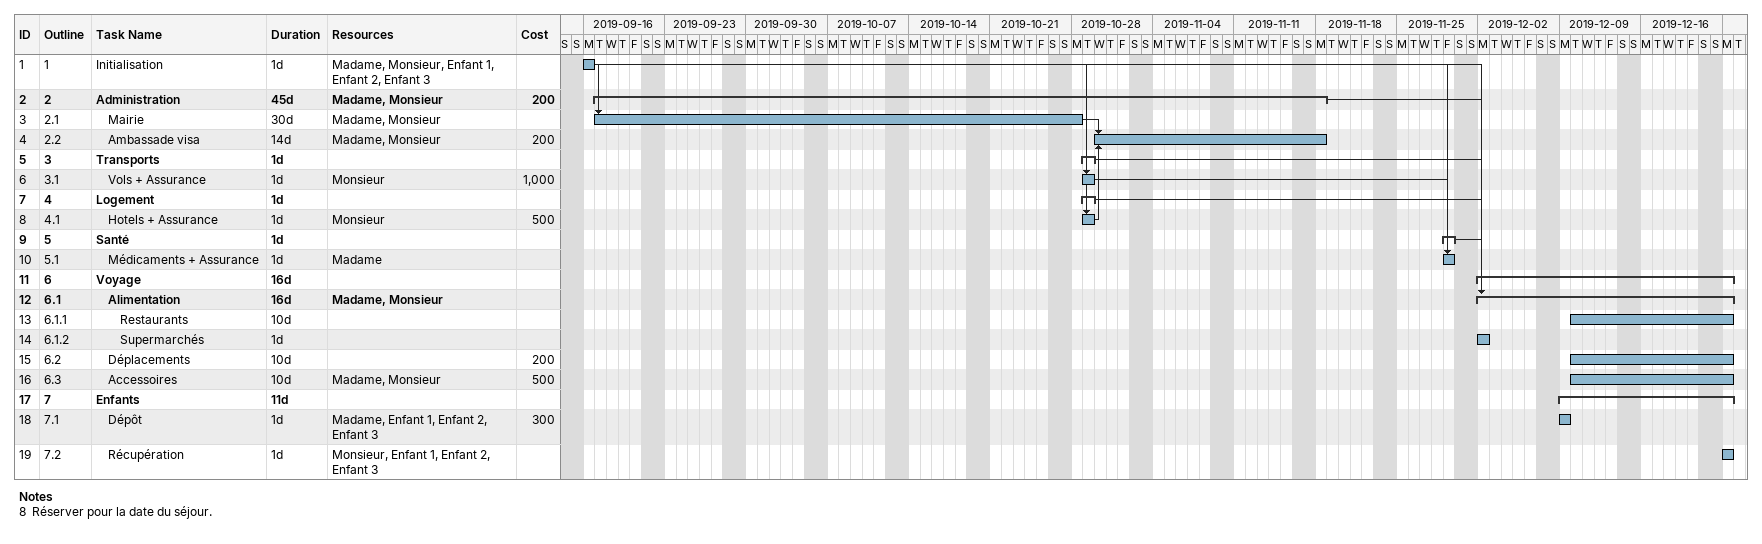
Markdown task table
| ID | WBS | Task | Duration | Start | Finish | Predecessors | Resources | Cost |
|---|---|---|---|---|---|---|---|---|
| 1 | 1 | Initialisation | 1d | 2019-09-16 | 2019-09-16 |  | Madame, Monsieur, Enfant 1, Enfant 2, Enfant 3 |  |
| 2 | 2 | **Administration** | 45d | 2019-09-17 | 2019-11-18 |  | Madame, Monsieur | 200 |
| 3 | 2.1 | Mairie | 30d | 2019-09-17 | 2019-10-28 | 1 | Madame, Monsieur |  |
| 4 | 2.2 | Ambassade visa | 14d | 2019-10-30 | 2019-11-18 | 3, 6, 8 | Madame, Monsieur | 200 |
| 5 | 3 | **Transports** | 1d | 2019-10-29 | 2019-10-29 |  |  |  |
| 6 | 3.1 | Vols + Assurance | 1d | 2019-10-29 | 2019-10-29 | 3 | Monsieur | 1000 |
| 7 | 4 | **Logement** | 1d | 2019-10-29 | 2019-10-29 |  |  |  |
| 8 | 4.1 | Hotels + Assurance | 1d | 2019-10-29 | 2019-10-29 | 1, 3 | Monsieur | 500 |
| 9 | 5 | **Santé** | 1d | 2019-11-29 | 2019-11-29 |  |  |  |
| 10 | 5.1 | Médicaments + Assurance | 1d | 2019-11-29 | 2019-11-29 | 1, 2, 6, 7 | Madame |  |
| 11 | 6 | **Voyage** | 16d | 2019-12-02 | 2019-12-23 |  |  |  |
| 12 | 6.1 | **Alimentation** | 16d | 2019-12-02 | 2019-12-23 | 1, 2, 5, 7, 9 | Madame, Monsieur |  |
| 13 | 6.1.1 | Restaurants | 10d | 2019-12-10 | 2019-12-23 |  |  |  |
| 14 | 6.1.2 | Supermarchés | 1d | 2019-12-02 | 2019-12-02 |  |  |  |
| 15 | 6.2 | Déplacements | 10d | 2019-12-10 | 2019-12-23 |  |  | 200 |
| 16 | 6.3 | Accessoires | 10d | 2019-12-10 | 2019-12-23 |  | Madame, Monsieur | 500 |
| 17 | 7 | **Enfants** | 11d | 2019-12-09 | 2019-12-23 |  |  |  |
| 18 | 7.1 | Dépôt | 1d | 2019-12-09 | 2019-12-09 |  | Madame, Enfant 1, Enfant 2, Enfant 3 | 300 |
| 19 | 7.2 | Récupération | 1d | 2019-12-23 | 2019-12-23 |  | Monsieur, Enfant 1, Enfant 2, Enfant 3 |  |

Notes
- 8: Réserver pour la date du séjour.
